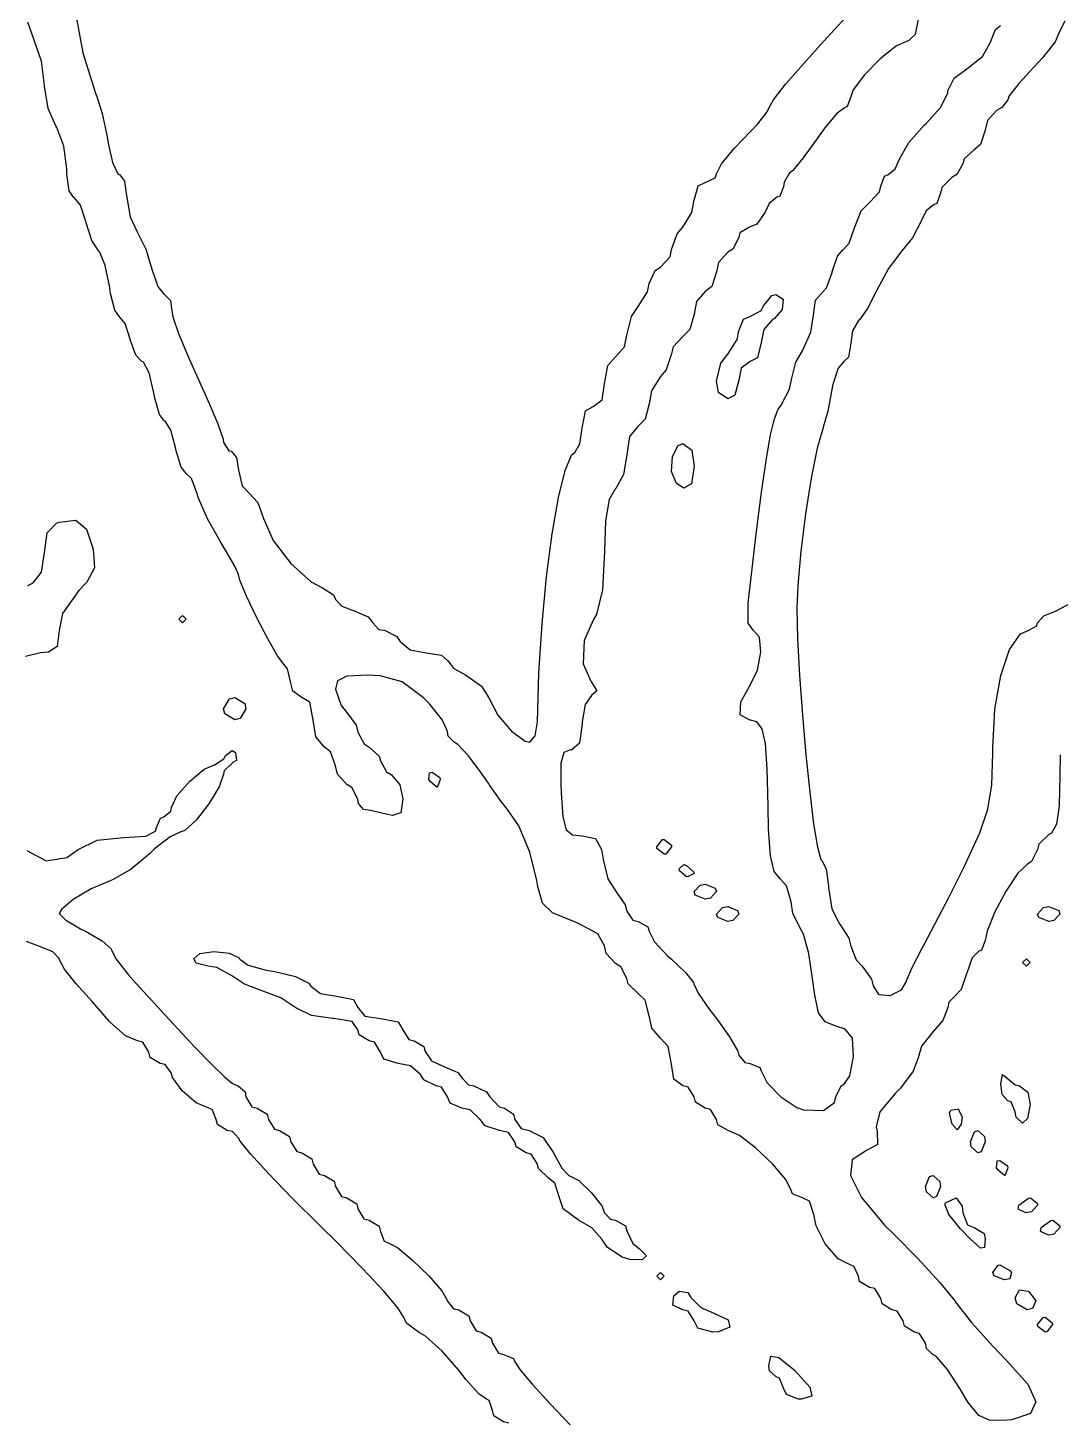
# Model space of a CAD drawing. Extents: x 26 to 70, y -152 to -25.
# Drawn here: x 61.82 to 67.13, y -56.97 to -49.8 of the extents above; entities that cross this region are included whole.
import ezdxf

# ---------------------------------------------------------------- set-up
doc = ezdxf.new("R2010")
doc.units = 0
doc.layers.add('BLACK', color=7, linetype='CONTINUOUS')

msp = doc.modelspace()

# ---------------------------------------------------------------- linework, layer by layer
at = {"layer": 'BLACK', "linetype": 'CONTINUOUS'}
for p, q in [((62.0583, -49.6596), (62.1078, -49.9313)), ((61.8578, -49.8654), (61.825, -49.7729)), ((65.8959, -49.8919), (66.0257, -49.7488)), ((66.3986, -49.7565), (66.3841, -49.8375)), ((66.7968, -49.8115), (66.8222, -49.7908)), ((67.1523, -49.769), (67.1276, -49.8183)), ((61.8943, -49.9737), (61.8578, -49.8654)), ((66.3506, -49.8677), (66.2882, -49.8949)), ((66.3841, -49.8375), (66.3506, -49.8677)), ((66.7682, -49.8801), (66.7968, -49.8115)), ((67.1276, -49.8183), (67.1022, -49.8739)), ((62.1078, -49.9313), (62.1723, -50.1389)), ((65.7833, -50.0162), (65.8959, -49.8919)), ((66.2882, -49.8949), (66.2045, -49.9612)), ((66.7298, -49.9493), (66.7682, -49.8801)), ((67.1022, -49.8739), (67.0375, -49.9572)), ((61.9104, -50.0977), (61.8943, -49.9737)), ((66.2045, -49.9612), (66.1227, -50.044)), ((66.6489, -50.0136), (66.7298, -49.9493)), ((66.9933, -50.0044), (66.9154, -50.0884)), ((67.0375, -49.9572), (66.9933, -50.0044)), ((65.7171, -50.0924), (65.7833, -50.0162)), ((66.1227, -50.044), (66.0658, -50.1209)), ((66.5521, -50.1267), (66.5838, -50.0613)), ((66.5838, -50.0613), (66.6489, -50.0136)), ((61.9105, -50.1021), (61.9104, -50.0977)), ((61.9286, -50.2167), (61.9105, -50.1021)), ((62.1723, -50.1389), (62.1791, -50.1553)), ((65.6551, -50.1723), (65.7171, -50.0924)), ((66.0658, -50.1209), (66.0533, -50.1572)), ((66.5143, -50.2118), (66.5509, -50.1376)), ((66.5509, -50.1376), (66.5521, -50.1267)), ((66.867, -50.1525), (66.859, -50.1717)), ((66.9154, -50.0884), (66.867, -50.1525)), ((61.9682, -50.3065), (61.9286, -50.2167)), ((62.1791, -50.1553), (62.2058, -50.2419)), ((65.6236, -50.2336), (65.6312, -50.2157)), ((65.6312, -50.2157), (65.6551, -50.1723)), ((66.0201, -50.2128), (65.9814, -50.242)), ((66.0348, -50.2071), (66.0201, -50.2128)), ((66.0533, -50.1572), (66.0348, -50.2071)), ((66.4421, -50.2923), (66.5143, -50.2118)), ((66.8285, -50.2124), (66.8014, -50.2267)), ((66.859, -50.1717), (66.8285, -50.2124)), ((62.2058, -50.2419), (62.2314, -50.362)), ((65.4969, -50.3779), (65.5752, -50.2959)), ((65.5752, -50.2959), (65.6236, -50.2336)), ((65.9814, -50.242), (65.9187, -50.3167)), ((66.4304, -50.3029), (66.4421, -50.2923)), ((66.7543, -50.2787), (66.7439, -50.328)), ((66.8014, -50.2267), (66.7543, -50.2787)), ((61.9742, -50.3153), (61.9682, -50.3065)), ((62.01, -50.41), (61.9742, -50.3153)), ((62.2314, -50.362), (62.2368, -50.3951)), ((65.9187, -50.3167), (65.8762, -50.3759)), ((66.3518, -50.3916), (66.4304, -50.3029)), ((66.7439, -50.328), (66.7192, -50.4022)), ((62.0246, -50.5271), (62.01, -50.41)), ((62.2368, -50.3951), (62.2592, -50.4945)), ((65.3882, -50.5018), (65.4533, -50.4227)), ((65.4533, -50.4227), (65.4969, -50.3779)), ((65.8762, -50.3759), (65.8077, -50.4714)), ((66.3052, -50.4735), (66.3518, -50.3916)), ((66.6863, -50.4292), (66.6354, -50.4752)), ((66.7192, -50.4022), (66.6863, -50.4292)), ((62.2592, -50.4945), (62.2863, -50.5523)), ((65.3626, -50.5524), (65.3882, -50.5018)), ((65.8077, -50.4714), (65.7544, -50.5363)), ((66.2806, -50.5263), (66.3052, -50.4735)), ((66.6288, -50.5006), (66.5979, -50.5561)), ((66.6354, -50.4752), (66.6288, -50.5006)), ((62.0252, -50.555), (62.0246, -50.5271)), ((62.0373, -50.6393), (62.0252, -50.555)), ((62.2863, -50.5523), (62.2965, -50.5582)), ((62.2965, -50.5582), (62.3218, -50.5913)), ((65.3051, -50.5965), (65.3561, -50.5728)), ((65.3561, -50.5728), (65.3626, -50.5524)), ((65.7367, -50.5518), (65.7104, -50.5959)), ((65.7544, -50.5363), (65.7367, -50.5518)), ((66.2067, -50.6169), (66.2257, -50.5651)), ((66.2257, -50.5651), (66.2425, -50.5582)), ((66.2425, -50.5582), (66.2806, -50.5263)), ((66.5712, -50.572), (66.5202, -50.6233)), ((66.5979, -50.5561), (66.5712, -50.572)), ((62.0599, -50.6733), (62.0373, -50.6393)), ((62.3218, -50.5913), (62.3315, -50.6647)), ((65.2475, -50.6878), (65.2684, -50.6141)), ((65.2684, -50.6141), (65.3051, -50.5965)), ((65.7079, -50.6189), (65.6876, -50.6679)), ((65.7104, -50.5959), (65.7079, -50.6189)), ((66.1515, -50.6969), (66.2011, -50.6449)), ((66.2011, -50.6449), (66.2067, -50.6169)), ((66.5137, -50.6529), (66.4947, -50.7047)), ((66.5202, -50.6233), (66.5137, -50.6529)), ((62.0629, -50.6737), (62.0599, -50.6733)), ((62.0945, -50.7134), (62.0629, -50.6737)), ((62.1223, -50.798), (62.0945, -50.7134)), ((62.3315, -50.6647), (62.3506, -50.7741)), ((65.2359, -50.7523), (65.2475, -50.6878)), ((65.6332, -50.7049), (65.612, -50.75)), ((65.6722, -50.6733), (65.6332, -50.7049)), ((65.6876, -50.6679), (65.6722, -50.6733)), ((66.1065, -50.7428), (66.1515, -50.6969)), ((66.4779, -50.7116), (66.4394, -50.7434)), ((66.4947, -50.7047), (66.4779, -50.7116)), ((62.1237, -50.8043), (62.1223, -50.798)), ((62.3506, -50.7741), (62.3842, -50.847)), ((65.19, -50.8267), (65.2359, -50.7523)), ((65.612, -50.75), (65.5694, -50.8122)), ((66.0717, -50.8299), (66.1065, -50.7428)), ((66.4166, -50.7922), (66.3697, -50.8811)), ((66.4394, -50.7434), (66.4166, -50.7922)), ((62.1531, -50.8953), (62.1237, -50.8043)), ((62.3842, -50.847), (62.4302, -50.9394)), ((65.1324, -50.9424), (65.1601, -50.8614)), ((65.1601, -50.8614), (65.19, -50.8267)), ((65.4835, -50.8565), (65.4777, -50.8802)), ((65.5327, -50.8267), (65.4835, -50.8565)), ((65.5694, -50.8122), (65.5327, -50.8267)), ((66.045, -50.9089), (66.0717, -50.8299)), ((62.1858, -50.9459), (62.1531, -50.8953)), ((62.4302, -50.9394), (62.4639, -51.0474)), ((65.1244, -50.9799), (65.1324, -50.9424)), ((65.4468, -50.9394), (65.4202, -50.9557)), ((65.4777, -50.8802), (65.4468, -50.9394)), ((65.9843, -50.9764), (66.0142, -50.9419)), ((66.0142, -50.9419), (66.0149, -50.9418)), ((66.0149, -50.9418), (66.045, -50.9089)), ((66.3697, -50.8811), (66.3147, -50.949)), ((62.1946, -50.9554), (62.1858, -50.9459)), ((62.2222, -51.0236), (62.1946, -50.9554)), ((65.0749, -51.0325), (65.1244, -50.9799)), ((65.373, -51.0077), (65.3626, -51.057)), ((65.4202, -50.9557), (65.373, -51.0077)), ((65.9573, -51.057), (65.9843, -50.9764)), ((66.3147, -50.949), (66.2461, -51.0389)), ((62.2435, -51.1282), (62.2222, -51.0236)), ((62.4639, -51.0474), (62.4918, -51.1319)), ((65.0173, -51.116), (65.0484, -51.0496)), ((65.0484, -51.0496), (65.0749, -51.0325)), ((65.3626, -51.057), (65.338, -51.1312)), ((65.9287, -51.139), (65.9568, -51.0592)), ((65.9568, -51.0592), (65.9573, -51.057)), ((66.2461, -51.0389), (66.1861, -51.1504)), ((62.2498, -51.1678), (62.2435, -51.1282)), ((62.4918, -51.1319), (62.5234, -51.1716)), ((65.0075, -51.16), (65.0173, -51.116)), ((65.338, -51.1312), (65.3051, -51.1582)), ((65.8967, -51.1721), (65.9287, -51.139)), ((66.1848, -51.1536), (66.1389, -51.2456)), ((66.1861, -51.1504), (66.1848, -51.1536)), ((62.2719, -51.2531), (62.2498, -51.1678)), ((62.5234, -51.1716), (62.5264, -51.1721)), ((62.5264, -51.1721), (62.5572, -51.2034)), ((62.5572, -51.2034), (62.5617, -51.2334)), ((64.9598, -51.2351), (65.0075, -51.16)), ((65.2606, -51.2095), (65.2475, -51.2733)), ((65.3051, -51.1582), (65.2606, -51.2095)), ((65.6067, -51.2296), (65.6473, -51.1788)), ((65.6473, -51.1788), (65.6684, -51.1721)), ((65.6684, -51.1721), (65.7045, -51.1973)), ((65.7045, -51.1973), (65.7003, -51.2502)), ((65.8614, -51.2798), (65.8723, -51.2022)), ((65.8723, -51.2022), (65.8967, -51.1721)), ((62.2951, -51.2872), (62.2719, -51.2531)), ((62.2958, -51.2872), (62.2951, -51.2872)), ((62.3243, -51.3218), (62.2958, -51.2872)), ((62.5617, -51.2334), (62.5704, -51.288)), ((62.5704, -51.288), (62.5993, -51.3741)), ((64.9022, -51.3817), (64.9263, -51.2853)), ((64.9263, -51.2853), (64.9598, -51.2351)), ((65.2475, -51.2733), (65.2264, -51.3533)), ((65.4777, -51.3592), (65.5013, -51.2996)), ((65.5013, -51.2996), (65.5312, -51.2872)), ((65.5312, -51.2872), (65.5904, -51.2562)), ((65.5904, -51.2562), (65.6067, -51.2296)), ((65.6504, -51.301), (65.6066, -51.3521)), ((65.6605, -51.2963), (65.6504, -51.301)), ((65.7003, -51.2502), (65.6605, -51.2963)), ((65.8481, -51.3667), (65.8614, -51.2798)), ((66.1389, -51.2456), (66.0969, -51.3025)), ((62.3507, -51.4023), (62.3243, -51.3218)), ((65.2264, -51.3533), (65.19, -51.3884)), ((65.4694, -51.4033), (65.4777, -51.3592)), ((65.6066, -51.3521), (65.5928, -51.4203)), ((65.8051, -51.4621), (65.8481, -51.3667)), ((66.0621, -51.3592), (66.0533, -51.4237)), ((66.0922, -51.306), (66.0621, -51.3592)), ((66.0969, -51.3025), (66.0922, -51.306)), ((62.3512, -51.4045), (62.3507, -51.4023)), ((62.3792, -51.4843), (62.3512, -51.4045)), ((62.5993, -51.3741), (62.653, -51.5033)), ((64.8446, -51.4929), (64.8899, -51.4414)), ((64.8899, -51.4414), (64.9022, -51.3817)), ((65.1404, -51.441), (65.1324, -51.4784)), ((65.19, -51.3884), (65.1404, -51.441)), ((65.4202, -51.479), (65.4694, -51.4033)), ((65.5928, -51.4203), (65.573, -51.4983)), ((66.0533, -51.4237), (66.0404, -51.4947)), ((62.4108, -51.5174), (62.3792, -51.4843)), ((62.653, -51.5033), (62.736, -51.687)), ((64.8051, -51.5372), (64.8446, -51.4929)), ((65.1324, -51.4784), (65.1047, -51.5594)), ((65.3855, -51.5262), (65.4202, -51.479)), ((65.573, -51.4983), (65.5353, -51.5174)), ((65.7712, -51.5213), (65.8051, -51.4621)), ((66.0404, -51.4947), (66.0166, -51.5174)), ((62.4194, -51.5214), (62.4108, -51.5174)), ((62.4472, -51.5749), (62.4194, -51.5214)), ((62.4702, -51.6709), (62.4472, -51.5749)), ((64.7871, -51.6313), (64.8051, -51.5372)), ((65.1047, -51.5594), (65.0749, -51.5941)), ((65.3626, -51.618), (65.3855, -51.5262)), ((65.489, -51.5507), (65.4777, -51.6133)), ((65.5353, -51.5174), (65.489, -51.5507)), ((65.7475, -51.6103), (65.7712, -51.5213)), ((65.9875, -51.5511), (65.9611, -51.6349)), ((66.0166, -51.5174), (65.9875, -51.5511)), ((64.775, -51.7136), (64.7871, -51.6313)), ((65.0749, -51.5941), (65.0292, -51.6683)), ((65.3737, -51.6761), (65.3626, -51.618)), ((65.4777, -51.6133), (65.4577, -51.6904)), ((65.7384, -51.6594), (65.7475, -51.6103)), ((65.9611, -51.6349), (65.9561, -51.6613)), ((62.4767, -51.7058), (62.4702, -51.6709)), ((62.5013, -51.7904), (62.4767, -51.7058)), ((62.736, -51.687), (62.7571, -51.7326)), ((64.7295, -51.7476), (64.775, -51.7136)), ((65.0292, -51.6683), (65.0173, -51.7343)), ((65.4202, -51.7092), (65.3737, -51.6761)), ((65.4577, -51.6904), (65.4202, -51.7092)), ((65.6929, -51.7446), (65.7384, -51.6594)), ((65.9561, -51.6613), (65.9342, -51.7716)), ((62.5265, -51.8243), (62.5013, -51.7904)), ((62.7571, -51.7326), (62.8016, -51.8375)), ((64.672, -51.8595), (64.6896, -51.7705)), ((64.6896, -51.7705), (64.7295, -51.7476)), ((65.0173, -51.7343), (64.996, -51.8141)), ((65.6604, -51.8125), (65.6802, -51.7629)), ((65.6802, -51.7629), (65.6929, -51.7446)), ((65.9342, -51.7716), (65.9117, -51.8548)), ((62.5311, -51.8256), (62.5265, -51.8243)), ((62.5589, -51.8701), (62.5311, -51.8256)), ((62.5834, -51.9586), (62.5589, -51.8701)), ((62.8016, -51.8375), (62.8276, -51.9163)), ((64.6613, -51.941), (64.672, -51.8595)), ((64.9598, -51.8488), (64.9164, -51.9031)), ((64.996, -51.8141), (64.9598, -51.8488)), ((65.6405, -51.8939), (65.6604, -51.8125)), ((65.9088, -51.8627), (65.8801, -51.9628)), ((65.9117, -51.8548), (65.9088, -51.8627)), ((62.8276, -51.9163), (62.8303, -51.934)), ((62.8303, -51.934), (62.8565, -51.9755)), ((64.6344, -51.9842), (64.6613, -51.941)), ((64.9164, -51.9031), (64.9022, -51.9964)), ((65.1667, -51.9486), (65.19, -51.9394)), ((65.19, -51.9394), (65.2357, -51.9737)), ((65.619, -52.0161), (65.6405, -51.8939)), ((62.5872, -51.977), (62.5834, -51.9586)), ((62.6126, -52.0594), (62.5872, -51.977)), ((62.8565, -51.9755), (62.8687, -51.9778)), ((62.8687, -51.9778), (62.8974, -52.0107)), ((62.8974, -52.0107), (62.907, -52.0749)), ((64.5845, -52.0779), (64.6185, -51.9981)), ((64.6185, -51.9981), (64.6344, -51.9842)), ((64.9022, -51.9964), (64.8856, -52.0983)), ((65.1323, -52.0819), (65.137, -52.0048)), ((65.137, -52.0048), (65.1667, -51.9486)), ((65.2357, -51.9737), (65.2475, -52.0545)), ((65.5944, -52.188), (65.619, -52.0161)), ((65.8801, -51.9628), (65.8496, -52.1165)), ((62.6386, -52.0929), (62.6126, -52.0594)), ((62.907, -52.0749), (62.9258, -52.156)), ((64.5506, -52.2166), (64.5845, -52.0779)), ((65.158, -52.1441), (65.1323, -52.0819)), ((65.2475, -52.0545), (65.2338, -52.1454)), ((62.6652, -52.1187), (62.6386, -52.0929)), ((62.6934, -52.192), (62.6652, -52.1187)), ((62.9258, -52.156), (62.9603, -52.1925)), ((64.8856, -52.0983), (64.8454, -52.169)), ((65.1957, -52.1689), (65.158, -52.1441)), ((65.2338, -52.1454), (65.1957, -52.1689)), ((65.8496, -52.1165), (65.8207, -52.3005)), ((62.7017, -52.219), (62.6934, -52.192)), ((62.7483, -52.3257), (62.7017, -52.219)), ((62.9603, -52.1925), (63.0056, -52.2417)), ((64.5187, -52.402), (64.5506, -52.2166)), ((64.8106, -52.227), (64.7922, -52.3366)), ((64.8446, -52.1696), (64.8106, -52.227)), ((64.8454, -52.169), (64.8446, -52.1696)), ((65.5652, -52.4185), (65.5944, -52.188)), ((63.0056, -52.2417), (63.0359, -52.3247)), ((65.8207, -52.3005), (65.7967, -52.492)), ((61.9232, -52.3977), (61.9711, -52.348)), ((61.9711, -52.348), (61.9858, -52.3424)), ((61.9858, -52.3424), (62.0719, -52.333)), ((62.0719, -52.333), (62.1263, -52.3794)), ((62.8126, -52.4406), (62.7483, -52.3257)), ((63.0359, -52.3247), (63.085, -52.4371)), ((64.7922, -52.3366), (64.7871, -52.4931)), ((61.9095, -52.4996), (61.9232, -52.3977)), ((62.1263, -52.3794), (62.16, -52.4818)), ((62.8408, -52.4862), (62.8126, -52.4406)), ((63.085, -52.4371), (63.1752, -52.5552)), ((64.4902, -52.622), (64.5187, -52.402)), ((65.5299, -52.7164), (65.5652, -52.4185)), ((61.8954, -52.5993), (61.9095, -52.4996)), ((62.16, -52.4818), (62.1671, -52.577)), ((62.8883, -52.5694), (62.8408, -52.4862)), ((64.7871, -52.4931), (64.7769, -52.691)), ((65.7967, -52.492), (65.7809, -52.6677)), ((62.1671, -52.577), (62.1275, -52.652)), ((62.907, -52.6125), (62.8883, -52.5694)), ((63.1752, -52.5552), (63.2808, -52.6488)), ((61.8248, -52.6688), (61.8519, -52.6546)), ((61.8519, -52.6546), (61.8954, -52.5993)), ((62.1275, -52.652), (62.0862, -52.6939)), ((62.914, -52.6403), (62.907, -52.6125)), ((62.9482, -52.7228), (62.914, -52.6403)), ((63.2808, -52.6488), (63.3387, -52.6798)), ((64.467, -52.8645), (64.4902, -52.622)), ((62.0862, -52.6939), (62.003, -52.813)), ((63, -52.8314), (62.9482, -52.7228)), ((63.3387, -52.6798), (63.3952, -52.7169)), ((63.3952, -52.7169), (63.4058, -52.7398)), ((64.7769, -52.691), (64.7463, -52.8166)), ((65.5258, -52.7568), (65.5299, -52.7164)), ((65.7809, -52.6677), (65.7764, -52.7835)), ((63.4058, -52.7398), (63.4384, -52.7745)), ((63.4384, -52.7745), (63.5017, -52.7993)), ((63.5017, -52.7993), (63.5736, -52.8301)), ((65.5262, -52.8627), (65.5258, -52.7568)), ((65.7764, -52.7835), (65.7798, -52.9418)), ((67.045, -52.8243), (67.1052, -52.8001)), ((67.1052, -52.8001), (67.1915, -52.7541)), ((62.003, -52.813), (61.9862, -52.9002)), ((62.6001, -52.8411), (62.6193, -52.8219)), ((62.6193, -52.8603), (62.6001, -52.8411)), ((62.6193, -52.8219), (62.6385, -52.8411)), ((62.6385, -52.8411), (62.6193, -52.8603)), ((63.0573, -52.9419), (63, -52.8314)), ((63.5736, -52.8301), (63.5977, -52.861)), ((63.5977, -52.861), (63.6288, -52.8942)), ((64.4507, -53.1174), (64.467, -52.8645)), ((64.7308, -52.8434), (64.6829, -52.9518)), ((64.7463, -52.8166), (64.7308, -52.8434)), ((65.5508, -52.8986), (65.5262, -52.8627)), ((66.9645, -52.8996), (67.0091, -52.8749)), ((67.0091, -52.8749), (67.0125, -52.861)), ((67.0125, -52.861), (67.045, -52.8243)), ((61.9862, -52.9002), (61.9755, -52.9817)), ((63.1079, -53.0304), (63.0573, -52.9419)), ((63.6288, -52.8942), (63.6564, -52.8986)), ((63.6564, -52.8986), (63.7204, -52.9297)), ((63.7204, -52.9297), (63.7373, -52.9562)), ((65.5535, -52.8988), (65.5508, -52.8986)), ((65.584, -52.9338), (65.5535, -52.8988)), ((65.5899, -53.0114), (65.584, -52.9338)), ((65.7798, -52.9418), (65.7895, -53.1301)), ((66.8683, -52.9968), (66.9239, -52.9166)), ((66.9239, -52.9166), (66.9645, -52.8996)), ((61.8903, -53.0138), (61.8131, -53.0338)), ((61.9304, -53.0112), (61.8903, -53.0138)), ((61.9755, -52.9817), (61.9304, -53.0112)), ((63.7373, -52.9562), (63.7893, -52.9991)), ((63.7893, -52.9991), (63.8704, -53.0138)), ((63.8704, -53.0138), (63.9494, -53.0255)), ((64.6829, -52.9518), (64.6786, -53.0703)), ((65.5727, -53.1041), (65.5899, -53.0114)), ((66.8233, -53.1306), (66.8683, -52.9968)), ((63.1397, -53.0728), (63.1079, -53.0304)), ((63.1592, -53.0968), (63.1397, -53.0728)), ((63.9494, -53.0255), (63.9814, -53.0531)), ((63.9814, -53.0531), (64.0131, -53.0947)), ((64.6786, -53.0703), (64.719, -53.1634)), ((63.1756, -53.1695), (63.1592, -53.0968)), ((63.416, -53.1588), (63.4058, -53.2009)), ((63.464, -53.135), (63.416, -53.1588)), ((63.5689, -53.129), (63.464, -53.135)), ((63.6348, -53.132), (63.5689, -53.129)), ((63.7483, -53.1642), (63.6348, -53.132)), ((64.0131, -53.0947), (64.074, -53.1276)), ((64.074, -53.1276), (64.1555, -53.1855)), ((64.443, -53.3687), (64.4507, -53.1174)), ((64.719, -53.1634), (64.72, -53.1643)), ((65.5341, -53.1842), (65.5727, -53.1041)), ((65.7895, -53.1301), (65.804, -53.3339)), ((66.7932, -53.304), (66.8233, -53.1306)), ((63.1861, -53.2122), (63.1756, -53.1695)), ((63.2332, -53.244), (63.1861, -53.2122)), ((63.4058, -53.2009), (63.4337, -53.2857)), ((63.8567, -53.2461), (63.7483, -53.1642)), ((64.1555, -53.1855), (64.1929, -53.2456)), ((64.72, -53.2328), (64.6876, -53.2792)), ((64.72, -53.1643), (64.7487, -53.2099)), ((64.7487, -53.2099), (64.72, -53.2328)), ((65.4881, -53.2659), (65.5341, -53.1842)), ((62.8303, -53.3015), (62.861, -53.2506)), ((62.837, -53.3284), (62.8303, -53.3015)), ((62.861, -53.2506), (62.8879, -53.244)), ((62.8879, -53.244), (62.9387, -53.2747)), ((62.9454, -53.3015), (62.9147, -53.3524)), ((62.9387, -53.2747), (62.9454, -53.3015)), ((63.2739, -53.2684), (63.2332, -53.244)), ((63.2907, -53.3603), (63.2739, -53.2684)), ((63.4337, -53.2857), (63.4634, -53.3207)), ((63.8892, -53.2785), (63.8567, -53.2461)), ((63.9551, -53.36), (63.8892, -53.2785)), ((64.1929, -53.2456), (64.2392, -53.3343)), ((64.6876, -53.2792), (64.6722, -53.3693)), ((65.4845, -53.333), (65.4881, -53.2659)), ((66.7823, -53.5029), (66.7932, -53.304)), ((62.8879, -53.3591), (62.837, -53.3284)), ((62.9147, -53.3524), (62.8879, -53.3591)), ((63.3051, -53.4457), (63.2907, -53.3603)), ((63.4634, -53.3207), (63.5122, -53.3867)), ((63.9814, -53.4186), (63.9551, -53.36)), ((64.2392, -53.3343), (64.3094, -53.4172)), ((64.4317, -53.441), (64.443, -53.3687)), ((64.6722, -53.3693), (64.672, -53.3815)), ((65.5312, -53.3591), (65.4845, -53.333)), ((65.5313, -53.3591), (65.5312, -53.3591)), ((65.5706, -53.3685), (65.5313, -53.3591)), ((65.5972, -53.405), (65.5706, -53.3685)), ((65.804, -53.3339), (65.8218, -53.5387)), ((63.3483, -53.4987), (63.3051, -53.4457)), ((63.5122, -53.3867), (63.5209, -53.4225)), ((63.5209, -53.4225), (63.5519, -53.4823)), ((63.9848, -53.4432), (63.9814, -53.4186)), ((64.0145, -53.4742), (63.9848, -53.4432)), ((64.3094, -53.4172), (64.3796, -53.4684)), ((64.4034, -53.4742), (64.4317, -53.441)), ((64.672, -53.3815), (64.6596, -53.4782)), ((65.6138, -53.4809), (65.5972, -53.405)), ((62.841, -53.5413), (62.8746, -53.5165)), ((62.8746, -53.5165), (62.8922, -53.5274)), ((63.3795, -53.5226), (63.3483, -53.4987)), ((63.5519, -53.4823), (63.5785, -53.4987)), ((63.5785, -53.4987), (63.6294, -53.5447)), ((64.0341, -53.4854), (64.0145, -53.4742)), ((64.0894, -53.5444), (64.0341, -53.4854)), ((64.3796, -53.4684), (64.4034, -53.4742)), ((64.6125, -53.5125), (64.5788, -53.5269)), ((64.6192, -53.5122), (64.6125, -53.5125)), ((64.6596, -53.4782), (64.6192, -53.5122)), ((65.623, -53.6087), (65.6138, -53.4809)), ((66.7822, -53.5323), (66.7823, -53.5029)), ((62.7304, -53.6128), (62.7845, -53.5893)), ((62.7845, -53.5893), (62.832, -53.559)), ((62.832, -53.559), (62.841, -53.5413)), ((62.8783, -53.5785), (62.8337, -53.6213)), ((62.8971, -53.5671), (62.8783, -53.5785)), ((62.8922, -53.5274), (62.8971, -53.5671)), ((63.4058, -53.5946), (63.3795, -53.5226)), ((63.6294, -53.5447), (63.636, -53.5701)), ((63.636, -53.5701), (63.6669, -53.6256)), ((64.1583, -53.6372), (64.0894, -53.5444)), ((64.5633, -53.5807), (64.5626, -53.6899)), ((64.5788, -53.5269), (64.5633, -53.5807)), ((65.8218, -53.5387), (65.8416, -53.7298)), ((66.777, -53.693), (66.7822, -53.5323)), ((67.1288, -53.5378), (67.1276, -53.6427)), ((62.6556, -53.6753), (62.7304, -53.6128)), ((62.8303, -53.6381), (62.8082, -53.7035)), ((62.8337, -53.6213), (62.8303, -53.6381)), ((63.4151, -53.6382), (63.4058, -53.5946)), ((63.4634, -53.6905), (63.4151, -53.6382)), ((63.6669, -53.6256), (63.6936, -53.6415)), ((63.6936, -53.6415), (63.7367, -53.6924)), ((63.8854, -53.666), (63.8885, -53.6307)), ((63.8885, -53.6307), (63.9024, -53.6276)), ((63.9024, -53.6276), (63.9414, -53.6555)), ((63.9414, -53.6555), (63.943, -53.666)), ((64.1944, -53.6899), (64.1583, -53.6372)), ((65.6276, -53.8009), (65.623, -53.6087)), ((67.1276, -53.6427), (67.1236, -53.7998)), ((62.5905, -53.75), (62.6556, -53.6753)), ((62.8082, -53.7035), (62.7548, -53.7908)), ((63.49, -53.7068), (63.4634, -53.6905)), ((63.5209, -53.766), (63.49, -53.7068)), ((63.7367, -53.6924), (63.7511, -53.7652)), ((63.8933, -53.6775), (63.8854, -53.666)), ((63.9261, -53.7044), (63.8933, -53.6775)), ((63.9299, -53.7034), (63.9261, -53.7044)), ((63.943, -53.666), (63.9299, -53.7034)), ((64.1991, -53.6968), (64.1944, -53.6899)), ((64.2572, -53.7791), (64.1991, -53.6968)), ((64.5626, -53.6899), (64.5646, -53.7332)), ((64.5646, -53.7332), (64.5736, -53.8576)), ((65.8416, -53.7298), (65.8618, -53.8928)), ((66.7576, -53.8174), (66.777, -53.693)), ((62.5624, -53.8099), (62.5905, -53.75)), ((62.7548, -53.7908), (62.6893, -53.8739)), ((63.5236, -53.7886), (63.5209, -53.766)), ((63.5497, -53.82), (63.5236, -53.7886)), ((63.7511, -53.7652), (63.7414, -53.8369)), ((64.2882, -53.8195), (64.2572, -53.7791)), ((65.6306, -53.9211), (65.6276, -53.8009)), ((67.1236, -53.7998), (67.1097, -53.8945)), ((62.485, -53.9119), (62.5068, -53.8632)), ((62.5068, -53.8632), (62.5234, -53.8579)), ((62.5234, -53.8579), (62.5594, -53.8275)), ((62.5594, -53.8275), (62.5624, -53.8099)), ((62.6893, -53.8739), (62.6307, -53.9271)), ((63.5852, -53.8251), (63.5497, -53.82)), ((63.6648, -53.8437), (63.5852, -53.8251)), ((63.699, -53.851), (63.6648, -53.8437)), ((63.7414, -53.8369), (63.699, -53.851)), ((64.3468, -53.9039), (64.2882, -53.8195)), ((64.5736, -53.8576), (64.59, -53.9237)), ((66.7161, -53.9399), (66.7576, -53.8174)), ((62.4301, -53.9568), (62.4804, -53.9301)), ((62.4804, -53.9301), (62.485, -53.9119)), ((62.611, -53.9343), (62.5562, -53.9595)), ((62.6307, -53.9271), (62.611, -53.9343)), ((64.4044, -54.0392), (64.3468, -53.9039)), ((64.59, -53.9237), (64.6227, -53.9498)), ((64.6227, -53.9498), (64.672, -53.9543)), ((65.6409, -54.0574), (65.6306, -53.9211)), ((65.8618, -53.8928), (65.8812, -54.013)), ((66.6446, -54.0946), (66.7161, -53.9399)), ((67.07, -53.9485), (67.019, -53.9975)), ((67.0834, -53.9408), (67.07, -53.9485)), ((67.1097, -53.8945), (67.0834, -53.9408)), ((62.0827, -54.0245), (62.1803, -53.9763)), ((62.1803, -53.9763), (62.3156, -53.9635)), ((62.3156, -53.9635), (62.4301, -53.9568)), ((62.4762, -54.0219), (62.4499, -54.0465)), ((62.5562, -53.9595), (62.4762, -54.0219)), ((64.672, -53.9543), (64.7414, -53.9684)), ((64.7414, -53.9684), (64.7724, -54.0248)), ((65.0557, -54.0113), (65.0849, -53.9741)), ((65.0568, -54.0205), (65.0557, -54.0113)), ((65.094, -54.0497), (65.0568, -54.0205)), ((65.0849, -53.9741), (65.094, -53.973)), ((65.094, -53.973), (65.1313, -54.0022)), ((65.1324, -54.0113), (65.1032, -54.0486)), ((65.1313, -54.0022), (65.1324, -54.0113)), ((65.8812, -54.013), (65.8983, -54.076)), ((67.019, -53.9975), (67.0125, -54.0252)), ((61.819, -54.0305), (61.9184, -54.0833)), ((61.9184, -54.0833), (62.0258, -54.0661)), ((62.0258, -54.0661), (62.0827, -54.0245)), ((62.4499, -54.0465), (62.3548, -54.1255)), ((64.4396, -54.184), (64.4044, -54.0392)), ((64.7724, -54.0248), (64.7797, -54.0761)), ((64.7797, -54.0761), (64.8047, -54.1764)), ((65.1032, -54.0486), (65.094, -54.0497)), ((65.6598, -54.1378), (65.6409, -54.0574)), ((65.8983, -54.076), (65.9032, -54.0817)), ((65.9032, -54.0817), (65.9269, -54.1247)), ((66.6348, -54.1144), (66.6446, -54.0946)), ((66.9818, -54.0868), (66.9605, -54.0998)), ((67.0125, -54.0252), (66.9818, -54.0868)), ((62.3548, -54.1255), (62.2638, -54.1799)), ((65.1708, -54.1242), (65.1943, -54.1013)), ((65.1723, -54.1353), (65.1708, -54.1242)), ((65.2092, -54.1648), (65.1723, -54.1353)), ((65.1943, -54.1013), (65.2092, -54.1073)), ((65.2092, -54.1073), (65.2458, -54.1417)), ((65.2178, -54.1644), (65.2092, -54.1648)), ((65.2475, -54.1479), (65.2178, -54.1644)), ((65.2458, -54.1417), (65.2475, -54.1479)), ((65.6894, -54.1751), (65.6598, -54.1378)), ((65.9269, -54.1247), (65.938, -54.2125)), ((66.558, -54.2682), (66.6348, -54.1144)), ((66.9115, -54.1458), (66.8506, -54.2366)), ((66.9605, -54.0998), (66.9115, -54.1458)), ((62.1493, -54.2275), (62.0575, -54.2817)), ((62.2471, -54.1863), (62.1493, -54.2275)), ((62.2638, -54.1799), (62.2471, -54.1863)), ((64.4443, -54.215), (64.4396, -54.184)), ((64.4686, -54.3006), (64.4443, -54.215)), ((64.8047, -54.1764), (64.8469, -54.2434)), ((65.2475, -54.2415), (65.2786, -54.2075)), ((65.2786, -54.2075), (65.3051, -54.2032)), ((65.3051, -54.2032), (65.3561, -54.2239)), ((65.3561, -54.2239), (65.3626, -54.2415)), ((65.7233, -54.2112), (65.6894, -54.1751)), ((65.7463, -54.2933), (65.7233, -54.2112)), ((65.938, -54.2125), (65.9382, -54.2228)), ((65.9382, -54.2228), (65.9547, -54.3292)), ((66.8506, -54.2366), (66.7928, -54.3451)), ((62.0575, -54.2817), (61.9969, -54.3326)), ((64.5207, -54.3513), (64.4686, -54.3006)), ((64.8469, -54.2434), (64.8944, -54.3087)), ((64.8944, -54.3087), (64.9022, -54.3422)), ((65.254, -54.2592), (65.2475, -54.2415)), ((65.3051, -54.2799), (65.254, -54.2592)), ((65.3315, -54.2756), (65.3051, -54.2799)), ((65.3626, -54.2415), (65.3315, -54.2756)), ((65.7544, -54.3517), (65.7463, -54.2933)), ((66.4852, -54.4095), (66.558, -54.2682)), ((61.9969, -54.3326), (61.9862, -54.354)), ((61.9862, -54.354), (62.0174, -54.386)), ((64.624, -54.3938), (64.5207, -54.3513)), ((64.9022, -54.3422), (64.933, -54.3889)), ((65.3626, -54.3567), (65.3937, -54.3226)), ((65.3691, -54.3743), (65.3626, -54.3567)), ((65.4202, -54.395), (65.3691, -54.3743)), ((65.3937, -54.3226), (65.4202, -54.3183)), ((65.4202, -54.3183), (65.4712, -54.339)), ((65.4777, -54.3567), (65.4467, -54.3907)), ((65.4712, -54.339), (65.4777, -54.3567)), ((65.7894, -54.4228), (65.7544, -54.3517)), ((65.9547, -54.3292), (65.9946, -54.4076)), ((66.7928, -54.3451), (66.753, -54.4441)), ((67.0125, -54.3567), (67.0436, -54.3226)), ((67.019, -54.3743), (67.0125, -54.3567)), ((67.07, -54.395), (67.019, -54.3743)), ((67.0436, -54.3226), (67.07, -54.3183)), ((67.07, -54.3183), (67.1211, -54.339)), ((67.1276, -54.3567), (67.0965, -54.3907)), ((67.1211, -54.339), (67.1276, -54.3567)), ((62.0174, -54.386), (62.0949, -54.4321)), ((62.0949, -54.4321), (62.1205, -54.4448)), ((62.1205, -54.4448), (62.2064, -54.4937)), ((64.6466, -54.402), (64.624, -54.3938)), ((64.7527, -54.4578), (64.6466, -54.402)), ((64.933, -54.3889), (64.9598, -54.395)), ((64.9598, -54.395), (65.0107, -54.4217)), ((65.0107, -54.4217), (65.0173, -54.4448)), ((65.0173, -54.4448), (65.0447, -54.4998)), ((65.4467, -54.3907), (65.4202, -54.395)), ((65.8095, -54.4609), (65.7894, -54.4228)), ((65.9946, -54.4076), (65.9957, -54.4087)), ((65.9957, -54.4087), (66.0433, -54.4808)), ((66.4311, -54.5101), (66.4852, -54.4095)), ((66.753, -54.4441), (66.7439, -54.4921)), ((67.0965, -54.3907), (67.07, -54.395)), ((61.8903, -54.5259), (61.8185, -54.4976)), ((62.2064, -54.4937), (62.2524, -54.535)), ((64.7871, -54.5197), (64.7527, -54.4578)), ((64.7954, -54.5589), (64.7871, -54.5197)), ((65.0447, -54.4998), (65.1123, -54.5726)), ((65.8364, -54.5597), (65.8095, -54.4609)), ((66.0433, -54.4808), (66.0533, -54.5219)), ((66.0533, -54.5219), (66.0804, -54.5916)), ((66.4191, -54.5317), (66.4311, -54.5101)), ((66.7439, -54.4921), (66.7244, -54.5424)), ((61.9537, -54.5507), (61.8903, -54.5259)), ((61.9862, -54.5856), (61.9537, -54.5507)), ((61.9863, -54.5878), (61.9862, -54.5856)), ((62.0132, -54.6408), (61.9863, -54.5878)), ((62.2524, -54.535), (62.2548, -54.5425)), ((62.2548, -54.5425), (62.2787, -54.5884)), ((62.2787, -54.5884), (62.3396, -54.6668)), ((62.6768, -54.5869), (62.7084, -54.5592)), ((62.69, -54.6086), (62.6768, -54.5869)), ((62.7084, -54.5592), (62.7805, -54.5493)), ((62.7805, -54.5493), (62.8591, -54.5571)), ((62.8591, -54.5571), (62.9102, -54.582)), ((62.9102, -54.582), (62.9143, -54.5893)), ((62.9143, -54.5893), (62.9573, -54.619)), ((64.8446, -54.6114), (64.7954, -54.5589)), ((65.1123, -54.5726), (65.1308, -54.5887)), ((65.1308, -54.5887), (65.2044, -54.6573)), ((65.8566, -54.6878), (65.8364, -54.5597)), ((66.0804, -54.5916), (66.1108, -54.6252)), ((66.3664, -54.635), (66.4191, -54.5317)), ((66.6766, -54.5816), (66.6485, -54.6614)), ((66.7086, -54.5485), (66.6766, -54.5816)), ((66.7244, -54.5424), (66.7086, -54.5485)), ((66.9357, -54.606), (66.9549, -54.5869)), ((66.9549, -54.5869), (66.9741, -54.606)), ((62.0725, -54.7152), (62.0132, -54.6408)), ((62.3396, -54.6668), (62.3795, -54.712)), ((62.7508, -54.6252), (62.69, -54.6086)), ((62.7949, -54.6322), (62.7508, -54.6252)), ((62.8759, -54.6763), (62.7949, -54.6322)), ((62.9573, -54.619), (63.0495, -54.6451)), ((63.0495, -54.6451), (63.0934, -54.6524)), ((63.0934, -54.6524), (63.1992, -54.677)), ((64.8712, -54.6278), (64.8446, -54.6114)), ((64.9022, -54.6881), (64.8712, -54.6278)), ((65.2044, -54.6573), (65.2439, -54.7085)), ((66.1108, -54.6252), (66.1596, -54.6906)), ((66.3341, -54.7116), (66.3664, -54.635)), ((66.648, -54.6636), (66.6201, -54.7442)), ((66.6485, -54.6614), (66.648, -54.6636)), ((66.9549, -54.6252), (66.9357, -54.606)), ((66.9741, -54.606), (66.9549, -54.6252)), ((62.1543, -54.8059), (62.0725, -54.7152)), ((62.3795, -54.712), (62.5526, -54.9001)), ((62.9384, -54.7176), (62.8759, -54.6763)), ((63.0367, -54.7549), (62.9384, -54.7176)), ((63.1992, -54.677), (63.2683, -54.7126)), ((63.2683, -54.7126), (63.279, -54.7266)), ((63.279, -54.7266), (63.3278, -54.7642)), ((64.9088, -54.7158), (64.9022, -54.6881)), ((64.9598, -54.7648), (64.9088, -54.7158)), ((65.2439, -54.7085), (65.2459, -54.7156)), ((65.2459, -54.7156), (65.2689, -54.7628)), ((65.8672, -54.774), (65.8566, -54.6878)), ((66.1596, -54.6906), (66.1684, -54.7259)), ((66.1684, -54.7259), (66.1953, -54.7698)), ((66.3128, -54.7458), (66.3341, -54.7116)), ((62.2449, -54.9091), (62.1543, -54.8059)), ((63.1239, -54.7874), (63.0367, -54.7549)), ((63.2022, -54.8382), (63.1239, -54.7874)), ((63.3278, -54.7642), (63.4099, -54.7787)), ((63.4099, -54.7787), (63.4983, -54.7964)), ((63.4983, -54.7964), (63.5209, -54.8363)), ((64.9961, -54.7999), (64.9598, -54.7648)), ((65.0173, -54.8799), (64.9961, -54.7999)), ((65.2689, -54.7628), (65.3255, -54.8454)), ((65.8877, -54.8644), (65.8672, -54.774)), ((66.1953, -54.7698), (66.2544, -54.7755)), ((66.2544, -54.7755), (66.3128, -54.7458)), ((66.5561, -54.8099), (66.5521, -54.8366)), ((66.5874, -54.7787), (66.5561, -54.8099)), ((66.5881, -54.7787), (66.5874, -54.7787)), ((66.6201, -54.7442), (66.5881, -54.7787)), ((63.2047, -54.8405), (63.2022, -54.8382)), ((63.2828, -54.8782), (63.2047, -54.8405)), ((63.3894, -54.8938), (63.2828, -54.8782)), ((63.5209, -54.8363), (63.5553, -54.882)), ((63.5553, -54.882), (63.636, -54.8938)), ((65.0304, -54.9437), (65.0173, -54.8799)), ((65.3255, -54.8454), (65.3626, -54.8938)), ((65.9208, -54.9107), (65.8877, -54.8644)), ((66.5521, -54.8366), (66.525, -54.9039)), ((62.251, -54.9159), (62.2449, -54.9091)), ((62.326, -54.9818), (62.251, -54.9159)), ((62.5526, -54.9001), (62.6816, -55.0384)), ((63.3968, -54.8939), (63.3894, -54.8938)), ((63.4912, -54.9084), (63.3968, -54.8939)), ((63.5209, -54.9514), (63.4912, -54.9084)), ((63.5276, -54.9782), (63.5209, -54.9514)), ((63.636, -54.8938), (63.7274, -54.911)), ((63.7274, -54.911), (63.7511, -54.9514)), ((63.7511, -54.9514), (63.7819, -55.0022)), ((65.0749, -54.995), (65.0304, -54.9437)), ((65.3626, -54.8938), (65.4304, -54.9876)), ((65.9765, -54.9331), (65.9208, -54.9107)), ((66.0235, -54.9491), (65.9765, -54.9331)), ((66.061, -54.9943), (66.0235, -54.9491)), ((66.525, -54.9039), (66.4753, -54.9603)), ((62.3888, -55.0089), (62.326, -54.9818)), ((62.4159, -55.0157), (62.3888, -55.0089)), ((62.4466, -55.0665), (62.4159, -55.0157)), ((63.5785, -55.0089), (63.5276, -54.9782)), ((63.6053, -55.0156), (63.5785, -55.0089)), ((63.636, -55.0665), (63.6053, -55.0156)), ((63.7819, -55.0022), (63.8087, -55.0089)), ((63.8087, -55.0089), (63.8596, -55.0375)), ((65.114, -55.0382), (65.0749, -54.995)), ((65.4304, -54.9876), (65.4718, -55.0606)), ((66.0659, -55.0872), (66.061, -54.9943)), ((66.4753, -54.9603), (66.4166, -55.0354)), ((62.4533, -55.0933), (62.4466, -55.0665)), ((62.5042, -55.124), (62.4533, -55.0933)), ((62.6816, -55.0384), (62.7736, -55.1341)), ((63.6538, -55.1033), (63.636, -55.0665)), ((63.8596, -55.0375), (63.8663, -55.0623)), ((63.8663, -55.0623), (63.899, -55.1106)), ((65.1324, -55.1281), (65.114, -55.0382)), ((65.4718, -55.0606), (65.4777, -55.0816)), ((65.4777, -55.0816), (65.5087, -55.1192)), ((66.0651, -55.0993), (66.0659, -55.0872)), ((66.3986, -55.0955), (66.3725, -55.1644)), ((66.4166, -55.0354), (66.3986, -55.0955)), ((62.5308, -55.1296), (62.5042, -55.124)), ((62.5617, -55.173), (62.5308, -55.1296)), ((62.7736, -55.1341), (62.8359, -55.1946)), ((63.7279, -55.124), (63.6538, -55.1033)), ((63.7904, -55.1369), (63.7279, -55.124)), ((63.8418, -55.1816), (63.7904, -55.1369)), ((63.899, -55.1106), (63.9622, -55.1398)), ((63.9622, -55.1398), (64.034, -55.1706)), ((65.1442, -55.205), (65.1324, -55.1281)), ((65.5087, -55.1192), (65.5353, -55.124)), ((65.5353, -55.124), (65.5863, -55.1447)), ((65.5863, -55.1447), (65.5928, -55.1624)), ((65.5928, -55.1624), (65.6224, -55.2249)), ((66.0476, -55.188), (66.0651, -55.0993)), ((66.3725, -55.1644), (66.3075, -55.2522)), ((62.5679, -55.1974), (62.5617, -55.173)), ((62.6169, -55.2652), (62.5679, -55.1974)), ((62.8359, -55.1946), (62.8756, -55.227)), ((62.8756, -55.227), (62.9001, -55.2386)), ((62.9001, -55.2386), (62.9054, -55.2391)), ((62.9054, -55.2391), (62.9409, -55.2702)), ((63.8586, -55.2081), (63.8418, -55.1816)), ((63.9226, -55.2391), (63.8586, -55.2081)), ((63.9505, -55.2461), (63.9226, -55.2391)), ((64.034, -55.1706), (64.0581, -55.2015)), ((64.0581, -55.2015), (64.0893, -55.2347)), ((64.0893, -55.2347), (64.1169, -55.2391)), ((64.1169, -55.2391), (64.1809, -55.2702)), ((65.19, -55.2391), (65.1442, -55.205)), ((65.2168, -55.2458), (65.19, -55.2391)), ((65.6224, -55.2249), (65.6927, -55.2962)), ((65.9765, -55.2958), (66.003, -55.2401)), ((66.003, -55.2401), (66.0179, -55.2317)), ((66.0179, -55.2317), (66.0476, -55.188)), ((66.8237, -55.2295), (66.8325, -55.1811)), ((66.8302, -55.2835), (66.8237, -55.2295)), ((66.8325, -55.1811), (66.846, -55.1912)), ((66.846, -55.1912), (66.8967, -55.2352)), ((66.8967, -55.2352), (66.9197, -55.2391)), ((66.9197, -55.2391), (66.9626, -55.2725)), ((62.6892, -55.3271), (62.6169, -55.2652)), ((62.9409, -55.2702), (62.9454, -55.2967)), ((62.9454, -55.2967), (62.9761, -55.3475)), ((63.9814, -55.2967), (63.9505, -55.2461)), ((63.9941, -55.3291), (63.9814, -55.2967)), ((64.1809, -55.2702), (64.1977, -55.2967)), ((64.1977, -55.2967), (64.246, -55.3477)), ((65.2475, -55.2967), (65.2168, -55.2458)), ((65.2542, -55.3235), (65.2475, -55.2967)), ((65.6927, -55.2962), (65.7757, -55.3507)), ((65.9697, -55.3257), (65.9765, -55.2958)), ((66.2812, -55.2797), (66.2026, -55.374)), ((66.3075, -55.2522), (66.2812, -55.2797)), ((66.859, -55.3159), (66.8302, -55.2835)), ((66.9626, -55.2725), (66.9741, -55.3351)), ((62.754, -55.3542), (62.6892, -55.3271)), ((62.7714, -55.3607), (62.754, -55.3542)), ((62.7919, -55.4118), (62.7714, -55.3607)), ((62.9761, -55.3475), (63.003, -55.3542)), ((63.003, -55.3542), (63.0538, -55.3849)), ((63.0538, -55.3849), (63.0605, -55.4118)), ((64.054, -55.3542), (63.9941, -55.3291)), ((64.0964, -55.3633), (64.054, -55.3542)), ((64.1487, -55.4118), (64.0964, -55.3633)), ((64.246, -55.3477), (64.2732, -55.3542)), ((64.2732, -55.3542), (64.3205, -55.385)), ((64.3205, -55.385), (64.3267, -55.4118)), ((65.3051, -55.3542), (65.2542, -55.3235)), ((65.3319, -55.3609), (65.3051, -55.3542)), ((65.3626, -55.4118), (65.3319, -55.3609)), ((65.7757, -55.3507), (65.81, -55.3629)), ((65.81, -55.3629), (65.912, -55.3655)), ((65.912, -55.3655), (65.9697, -55.3257)), ((66.2026, -55.374), (66.1838, -55.4506)), ((66.5603, -55.3796), (66.5674, -55.3645)), ((66.5744, -55.4361), (66.5603, -55.3796)), ((66.5674, -55.3645), (66.6053, -55.3582)), ((66.6053, -55.3582), (66.6253, -55.4006)), ((66.8766, -55.3224), (66.859, -55.3159)), ((66.8974, -55.3734), (66.8766, -55.3224)), ((66.9017, -55.3999), (66.8974, -55.3734)), ((66.9741, -55.3351), (66.961, -55.4072)), ((62.7986, -55.4386), (62.7919, -55.4118)), ((62.8495, -55.4693), (62.7986, -55.4386)), ((63.0605, -55.4118), (63.0912, -55.4627)), ((64.175, -55.4443), (64.1487, -55.4118)), ((64.2487, -55.4693), (64.175, -55.4443)), ((64.3267, -55.4118), (64.3584, -55.4591)), ((65.3705, -55.44), (65.3626, -55.4118)), ((65.4234, -55.4693), (65.3705, -55.44)), ((66.1838, -55.4506), (66.1887, -55.473)), ((66.5995, -55.4652), (66.5744, -55.4361)), ((66.6206, -55.4363), (66.5995, -55.4652)), ((66.6253, -55.4006), (66.6206, -55.4363)), ((66.9357, -55.431), (66.9017, -55.3999)), ((66.961, -55.4072), (66.9357, -55.431)), ((62.876, -55.4738), (62.8495, -55.4693)), ((62.907, -55.5086), (62.876, -55.4738)), ((62.9147, -55.5237), (62.907, -55.5086)), ((62.9666, -55.5871), (62.9147, -55.5237)), ((63.0912, -55.4627), (63.1181, -55.4693)), ((63.1181, -55.4693), (63.1689, -55.5001)), ((63.1689, -55.5001), (63.1756, -55.5269)), ((63.1756, -55.5269), (63.2063, -55.5778)), ((64.2946, -55.48), (64.2487, -55.4693)), ((64.3267, -55.5269), (64.2946, -55.48)), ((64.3334, -55.5537), (64.3267, -55.5269)), ((64.3584, -55.4591), (64.4002, -55.4693)), ((64.4002, -55.4693), (64.4718, -55.5046)), ((64.4718, -55.5046), (64.5247, -55.5844)), ((65.4803, -55.4942), (65.4234, -55.4693)), ((65.5637, -55.5584), (65.4803, -55.4942)), ((66.1887, -55.473), (66.1897, -55.5407)), ((66.6672, -55.5269), (66.6879, -55.4758)), ((66.6715, -55.5534), (66.6672, -55.5269)), ((66.6879, -55.4758), (66.7055, -55.4693)), ((66.7055, -55.4693), (66.7396, -55.5004)), ((66.7439, -55.5269), (66.7232, -55.578)), ((66.7396, -55.5004), (66.7439, -55.5269)), ((63.0593, -55.688), (62.9666, -55.5871)), ((63.2063, -55.5778), (63.2332, -55.5844)), ((63.2332, -55.5844), (63.284, -55.6152)), ((64.3842, -55.5844), (64.3334, -55.5537)), ((64.411, -55.5906), (64.3842, -55.5844)), ((64.4418, -55.6379), (64.411, -55.5906)), ((64.5247, -55.5844), (64.5674, -55.6632)), ((65.6505, -55.6408), (65.5637, -55.5584)), ((66.1334, -55.5724), (66.0599, -55.619)), ((66.1897, -55.5407), (66.1334, -55.5724)), ((66.7055, -55.5844), (66.6715, -55.5534)), ((66.7232, -55.578), (66.7055, -55.5844)), ((63.284, -55.6152), (63.2907, -55.642)), ((63.2907, -55.642), (63.3214, -55.6929)), ((64.4483, -55.6651), (64.4418, -55.6379)), ((64.4993, -55.7134), (64.4483, -55.6651)), ((64.5674, -55.6632), (64.6026, -55.6993)), ((65.7187, -55.7207), (65.6505, -55.6408)), ((66.0599, -55.619), (66.0516, -55.7006)), ((66.8014, -55.6612), (66.8045, -55.6258)), ((66.8093, -55.6727), (66.8014, -55.6612)), ((66.8045, -55.6258), (66.8184, -55.6228)), ((66.8184, -55.6228), (66.8574, -55.6507)), ((66.859, -55.6612), (66.8459, -55.6986)), ((66.8574, -55.6507), (66.859, -55.6612)), ((63.1833, -55.8161), (63.0593, -55.688)), ((63.3214, -55.6929), (63.3483, -55.6996)), ((63.3483, -55.6996), (63.3991, -55.7303)), ((63.3991, -55.7303), (63.4058, -55.7571)), ((64.5322, -55.7402), (64.4993, -55.7134)), ((64.5569, -55.8144), (64.5322, -55.7402)), ((64.6026, -55.6993), (64.6046, -55.6996)), ((64.6046, -55.6996), (64.6555, -55.7267)), ((64.6555, -55.7267), (64.721, -55.7886)), ((65.7463, -55.777), (65.7187, -55.7207)), ((66.0516, -55.7006), (66.1075, -55.8139)), ((66.4369, -55.7571), (66.4577, -55.706)), ((66.4577, -55.706), (66.4753, -55.6996)), ((66.4753, -55.6996), (66.5094, -55.7306)), ((66.5094, -55.7306), (66.5137, -55.7571)), ((66.8421, -55.6996), (66.8093, -55.6727)), ((66.8459, -55.6986), (66.8421, -55.6996)), ((63.4058, -55.7571), (63.4365, -55.808)), ((63.4365, -55.808), (63.4634, -55.8147)), ((63.4634, -55.8147), (63.5142, -55.8454)), ((64.5747, -55.8713), (64.5569, -55.8144)), ((64.721, -55.7886), (64.7733, -55.856)), ((65.7528, -55.7943), (65.7463, -55.777)), ((65.8039, -55.8147), (65.7528, -55.7943)), ((65.8398, -55.8314), (65.8039, -55.8147)), ((66.1075, -55.8139), (66.2264, -55.9554)), ((66.4413, -55.7836), (66.4369, -55.7571)), ((66.4753, -55.8147), (66.4413, -55.7836)), ((66.493, -55.8082), (66.4753, -55.8147)), ((66.5137, -55.7571), (66.493, -55.8082)), ((66.9656, -55.8161), (66.9764, -55.8147)), ((66.9764, -55.8147), (67.0114, -55.8439)), ((63.3291, -55.9614), (63.1833, -55.8161)), ((63.5142, -55.8454), (63.5209, -55.8722)), ((63.5209, -55.8722), (63.5516, -55.9231)), ((64.6538, -55.9301), (64.5747, -55.8713)), ((64.7733, -55.856), (64.7871, -55.8914)), ((65.8627, -55.901), (65.8398, -55.8314)), ((66.5356, -55.8485), (66.5387, -55.8408)), ((66.5566, -55.9007), (66.5356, -55.8485)), ((66.5387, -55.8408), (66.5938, -55.8157)), ((66.5938, -55.8157), (66.6258, -55.8586)), ((66.6258, -55.8586), (66.6288, -55.8914)), ((66.9129, -55.8728), (66.9166, -55.853)), ((66.9527, -55.8914), (66.9129, -55.8728)), ((66.9166, -55.853), (66.9656, -55.8161)), ((67.0125, -55.853), (66.9812, -55.8867)), ((67.0114, -55.8439), (67.0125, -55.853)), ((63.5516, -55.9231), (63.5785, -55.9298)), ((63.5785, -55.9298), (63.6294, -55.9605)), ((64.7227, -55.9691), (64.6538, -55.9301)), ((64.7871, -55.8914), (64.8182, -55.9254)), ((64.8182, -55.9254), (64.8446, -55.9298)), ((64.8446, -55.9298), (64.8955, -55.9595)), ((65.8743, -55.9586), (65.8627, -55.901)), ((66.2264, -55.9554), (66.2757, -56.0043)), ((66.6162, -55.9751), (66.5566, -55.9007)), ((66.6288, -55.8914), (66.6528, -55.9539)), ((66.6528, -55.9539), (66.6863, -55.9681)), ((66.9812, -55.8867), (66.9527, -55.8914)), ((67.0317, -55.9681), (67.0807, -55.9312)), ((67.0807, -55.9312), (67.0915, -55.9298)), ((67.0915, -55.9298), (67.1265, -55.959)), ((63.4088, -56.0403), (63.3291, -55.9614)), ((63.6294, -55.9605), (63.636, -55.9873)), ((63.636, -55.9873), (63.6553, -56.0384)), ((64.7742, -56.0283), (64.7227, -55.9691)), ((64.8033, -56.0699), (64.7742, -56.0283)), ((64.8955, -55.9595), (64.9022, -55.9854)), ((64.9022, -55.9854), (64.9322, -56.0496)), ((65.9218, -56.0516), (65.8743, -55.9586)), ((66.2757, -56.0043), (66.3967, -56.1261)), ((66.667, -56.0274), (66.6162, -55.9751)), ((66.7187, -56.0731), (66.667, -56.0274)), ((66.6863, -55.9681), (66.7372, -55.9988)), ((66.7372, -55.9988), (66.7439, -56.0257)), ((66.7439, -56.0257), (66.7398, -56.0707)), ((67.028, -55.9879), (67.0317, -55.9681)), ((67.0678, -56.0065), (67.028, -55.9879)), ((67.0963, -56.0018), (67.0678, -56.0065)), ((67.1276, -55.9681), (67.0963, -56.0018)), ((67.1265, -55.959), (67.1276, -55.9681)), ((63.5443, -56.1788), (63.4088, -56.0403)), ((63.6553, -56.0384), (63.6717, -56.0449)), ((63.6717, -56.0449), (63.7232, -56.0709)), ((63.7232, -56.0709), (63.8016, -56.135)), ((64.8788, -56.1203), (64.8033, -56.0699)), ((64.9322, -56.0496), (64.9647, -56.076)), ((64.9647, -56.076), (65.0024, -56.1125)), ((65.9871, -56.1281), (65.9218, -56.0516)), ((66.7398, -56.0707), (66.7187, -56.0731)), ((63.8016, -56.135), (63.885, -56.2161)), ((64.9176, -56.1319), (64.8788, -56.1203)), ((64.9809, -56.1341), (64.9176, -56.1319)), ((65.0024, -56.1125), (64.9809, -56.1341)), ((66.0498, -56.16), (65.9871, -56.1281)), ((66.0691, -56.1665), (66.0498, -56.16)), ((66.0916, -56.2175), (66.0691, -56.1665)), ((66.3967, -56.1261), (66.5078, -56.2477)), ((66.7823, -56.1983), (66.8098, -56.1611)), ((66.8098, -56.1611), (66.8184, -56.16)), ((66.8184, -56.16), (66.8703, -56.1879)), ((63.6528, -56.2954), (63.5443, -56.1788)), ((63.885, -56.2161), (63.9521, -56.2931)), ((65.0557, -56.2175), (65.0749, -56.1983)), ((65.0749, -56.2367), (65.0557, -56.2175)), ((65.0749, -56.1983), (65.094, -56.2175)), ((65.094, -56.2175), (65.0749, -56.2367)), ((66.0983, -56.2444), (66.0916, -56.2175)), ((66.1492, -56.2751), (66.0983, -56.2444)), ((66.7896, -56.2167), (66.7823, -56.1983)), ((66.8421, -56.2367), (66.7896, -56.2167)), ((66.8695, -56.2312), (66.8421, -56.2367)), ((66.8782, -56.1983), (66.8695, -56.2312)), ((66.8703, -56.1879), (66.8782, -56.1983)), ((63.725, -56.3799), (63.6528, -56.2954)), ((63.9521, -56.2931), (63.9813, -56.3452)), ((65.1442, -56.3182), (65.1711, -56.2941)), ((65.1711, -56.2941), (65.2154, -56.3018)), ((65.2154, -56.3018), (65.2314, -56.3267)), ((66.176, -56.2818), (66.1492, -56.2751)), ((66.2067, -56.3326), (66.176, -56.2818)), ((66.5078, -56.2477), (66.5866, -56.3447)), ((66.8974, -56.3294), (66.9197, -56.2874)), ((66.9197, -56.2874), (66.9658, -56.2941)), ((66.9658, -56.2941), (67.0037, -56.3446)), ((63.7511, -56.4217), (63.725, -56.3799)), ((63.9813, -56.3452), (63.9814, -56.3468)), ((63.9814, -56.3468), (64.0123, -56.3853)), ((64.0123, -56.3853), (64.0389, -56.3902)), ((65.1384, -56.3669), (65.1442, -56.3182)), ((65.19, -56.3902), (65.1384, -56.3669)), ((65.2314, -56.3267), (65.2824, -56.3791)), ((65.2824, -56.3791), (65.3462, -56.4066)), ((66.2134, -56.3595), (66.2067, -56.3326)), ((66.2643, -56.3902), (66.2134, -56.3595)), ((66.5866, -56.3447), (66.5916, -56.3518)), ((66.5916, -56.3518), (66.6736, -56.4561)), ((66.9053, -56.3593), (66.8974, -56.3294)), ((66.9581, -56.3902), (66.9053, -56.3593)), ((66.987, -56.3838), (66.9581, -56.3902)), ((67.0037, -56.3446), (66.987, -56.3838)), ((63.7713, -56.461), (63.7511, -56.4217)), ((64.0389, -56.3902), (64.0898, -56.4209)), ((64.0898, -56.4209), (64.0965, -56.4477)), ((64.0965, -56.4477), (64.1272, -56.4986)), ((65.2168, -56.3969), (65.19, -56.3902)), ((65.2475, -56.4477), (65.2168, -56.3969)), ((65.2663, -56.4853), (65.2475, -56.4477)), ((65.3462, -56.4066), (65.4231, -56.4419)), ((65.4231, -56.4419), (65.432, -56.4802)), ((66.2911, -56.3969), (66.2643, -56.3902)), ((66.3218, -56.4477), (66.2911, -56.3969)), ((66.3285, -56.4746), (66.3218, -56.4477)), ((66.6736, -56.4561), (66.7825, -56.5779)), ((67.0125, -56.4669), (67.0417, -56.4297)), ((67.0417, -56.4297), (67.0508, -56.4286)), ((67.0508, -56.4286), (67.0881, -56.4578)), ((67.0881, -56.4578), (67.0892, -56.4669)), ((63.8375, -56.5084), (63.7713, -56.461)), ((63.8674, -56.5265), (63.8375, -56.5084)), ((63.9516, -56.6007), (63.8674, -56.5265)), ((64.1272, -56.4986), (64.154, -56.5053)), ((64.154, -56.5053), (64.2049, -56.536)), ((65.3434, -56.5053), (65.2663, -56.4853)), ((65.3734, -56.5037), (65.3434, -56.5053)), ((65.432, -56.4802), (65.3734, -56.5037)), ((66.3794, -56.5053), (66.3285, -56.4746)), ((66.4062, -56.512), (66.3794, -56.5053)), ((66.4369, -56.5628), (66.4062, -56.512)), ((67.0136, -56.4761), (67.0125, -56.4669)), ((67.0508, -56.5053), (67.0136, -56.4761)), ((67.06, -56.5042), (67.0508, -56.5053)), ((67.0892, -56.4669), (67.06, -56.5042)), ((64.0367, -56.6994), (63.9516, -56.6007)), ((64.2049, -56.536), (64.2116, -56.5628)), ((64.2116, -56.5628), (64.2423, -56.6137)), ((66.4411, -56.5893), (66.4369, -56.5628)), ((66.4737, -56.6204), (66.4411, -56.5893)), ((66.7825, -56.5779), (66.8517, -56.6486)), ((64.2423, -56.6137), (64.2691, -56.6204)), ((64.2691, -56.6204), (64.3202, -56.6404)), ((64.3202, -56.6404), (64.3267, -56.6574)), ((64.3267, -56.6574), (64.3518, -56.6968)), ((65.6312, -56.678), (65.6426, -56.6284)), ((65.6426, -56.6284), (65.6828, -56.6349)), ((65.6828, -56.6349), (65.7611, -56.6992)), ((66.4953, -56.6335), (66.4737, -56.6204)), ((66.5488, -56.6968), (66.4953, -56.6335)), ((66.8517, -56.6486), (66.9618, -56.7725)), ((64.0766, -56.7505), (64.0367, -56.6994)), ((64.3518, -56.6968), (64.4174, -56.774)), ((65.6355, -56.7044), (65.6312, -56.678)), ((65.6696, -56.7355), (65.6355, -56.7044)), ((65.6872, -56.742), (65.6696, -56.7355)), ((65.7079, -56.7931), (65.6872, -56.742)), ((65.7611, -56.6992), (65.769, -56.7067)), ((65.769, -56.7067), (65.8429, -56.7879)), ((66.6128, -56.7951), (66.5488, -56.6968)), ((64.1415, -56.8224), (64.0766, -56.7505)), ((64.4174, -56.774), (64.5088, -56.8738)), ((65.7222, -56.8266), (65.7079, -56.7931)), ((65.8429, -56.7879), (65.8526, -56.8339)), ((66.6563, -56.8666), (66.6128, -56.7951)), ((66.9618, -56.7725), (67.0033, -56.8637)), ((64.1806, -56.8506), (64.1415, -56.8224)), ((64.1948, -56.857), (64.1806, -56.8506)), ((64.2116, -56.9082), (64.1948, -56.857)), ((64.5088, -56.8738), (64.6114, -56.981)), ((65.7847, -56.8506), (65.7222, -56.8266)), ((65.7985, -56.8503), (65.7847, -56.8506)), ((65.8526, -56.8339), (65.7985, -56.8503)), ((66.711, -56.934), (66.6563, -56.8666)), ((67.0033, -56.8637), (66.9763, -56.924)), ((64.2183, -56.935), (64.2116, -56.9082)), ((64.2691, -56.9657), (64.2183, -56.935)), ((66.769, -56.9592), (66.711, -56.934)), ((66.8539, -56.9582), (66.769, -56.9592)), ((66.8807, -56.9553), (66.8539, -56.9582)), ((66.9763, -56.924), (66.8807, -56.9553)), ((64.296, -56.9724), (64.2691, -56.9657))]:
    msp.add_line(p, q, dxfattribs=at)

doc.saveas('drawing.dxf')
